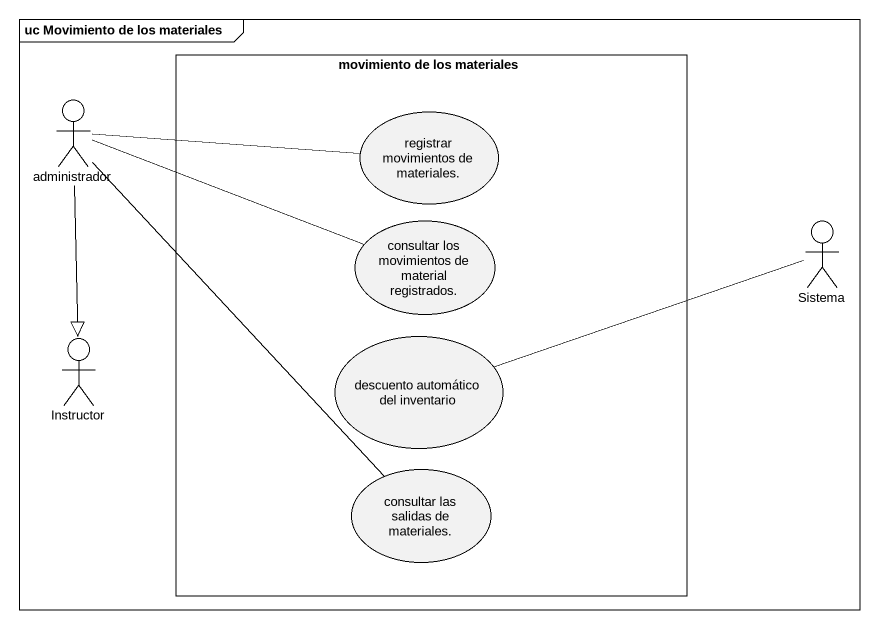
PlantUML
@startuml
mainframe uc Movimiento de los materiales
rectangle "movimiento de los materiales" as movimiento_de_los_materiales {
  usecase "registrar movimientos de materiales." as registrar_movimientos_de
  usecase "consultar los movimientos de material registrados." as consultar_los_movimientos
  usecase "descuento automático del inventario" as descuento_automático_del
  usecase "consultar las salidas de materiales." as consultar_las_salidas_de
}
actor administrador
actor Sistema
actor Instructor
administrador -right- registrar_movimientos_de
administrador -right- consultar_los_movimientos
administrador --|> Instructor
administrador -- consultar_las_salidas_de
descuento_automático_del -right- Sistema
@enduml
